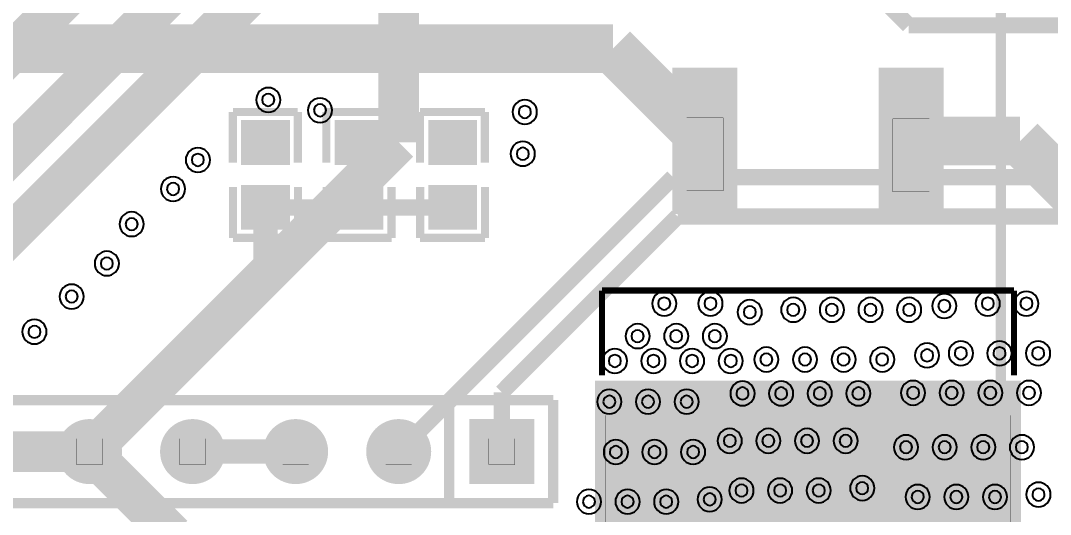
# Model space of a CAD drawing. Header units: millimetres. Extents: x 0 to 134, y -1 to 106.
# Drawn here: x 20.28 to 45.66, y 51.4 to 63.57 of the extents above; entities that cross this region are included whole.
import ezdxf

# ---------------------------------------------------------------- set-up
doc = ezdxf.new("R2010")
doc.units = ezdxf.units.MM
doc.header["$MEASUREMENT"] = 0
for name, color, linetype, true_color in [('Bottom-Layer', 7, 'Continuous', 0x0000ff), ('Bottom-Paste-Mask-Layer', 7, 'Continuous', 0x800000), ('Bottom-Solder-Mask-Layer', 7, 'Continuous', 0xaa00ff), ('Document-Layer', 7, 'Continuous', 0x6464ff), ('Hole-Layer', 7, 'Continuous', 0x222222), ('Multi-Layer', 7, 'Continuous', 0xc0c0c0), ('Pin-Soldering-Layer', 7, 'Continuous', 0xcc9999), ('Top-Layer', 7, 'Continuous', 0xff0000), ('Top-Paste-Mask-Layer', 7, 'Continuous', 0x808080), ('Top-Silkscreen-Layer', 7, 'Continuous', 0xffcc00), ('Top-Solder-Mask-Layer', 7, 'Continuous', 0x800080)]:
    doc.layers.add(name, color=color, linetype=linetype, true_color=true_color)

msp = doc.modelspace()

# ---------------------------------------------------------------- hatches: boundary and pattern name
at = {"layer": 'Bottom-Layer'}
for points in [[(21.22858775717549, 52.95228092456182, 1), (22.72858775717549, 52.95228092456182, 1)], [(23.76859283718568, 52.95228092456182, 1), (25.26859283718568, 52.95228092456182, 1)], [(26.30859791719581, 52.95228092456182, 1), (27.80859791719581, 52.95228092456182, 1)], [(28.848602997206, 52.95228092456182, 1), (30.348602997206, 52.95228092456182, 1)], [(32.88860807721619, 53.70228092456182), (32.88860807721619, 52.202280924561876), (31.388608077216247, 52.202280924561876), (31.388608077216247, 53.70228092456182)]]:
    msp.add_hatch(color=256, dxfattribs=at).paths.add_polyline_path(points)
at = {"layer": 'Bottom-Paste-Mask-Layer'}
for points in [[(21.22858775717549, 52.95228092456182, 1), (22.72858775717549, 52.95228092456182, 1)], [(23.76859283718568, 52.95228092456182, 1), (25.26859283718568, 52.95228092456182, 1)], [(26.30859791719581, 52.95228092456182, 1), (27.80859791719581, 52.95228092456182, 1)], [(28.848602997206, 52.95228092456182, 1), (30.348602997206, 52.95228092456182, 1)], [(32.88860807721619, 53.70228092456182), (32.88860807721619, 52.202280924561876), (31.388608077216247, 52.202280924561876), (31.388608077216247, 53.70228092456182)]]:
    msp.add_hatch(color=256, dxfattribs=at).paths.add_polyline_path(points)
at = {"layer": 'Bottom-Solder-Mask-Layer'}
for points in [[(21.177586995173964, 52.95228092456182, 1), (22.779588519177015, 52.95228092456182, 1)], [(23.717592075184154, 52.95228092456182, 1), (25.319593599187204, 52.95228092456182, 1)], [(26.257597155194286, 52.95228092456182, 1), (27.859598679197337, 52.95228092456182, 1)], [(28.797602235204476, 52.95228092456182, 1), (30.399603759207526, 52.95228092456182, 1)], [(32.939608839217726, 53.753281686563355), (32.939608839217726, 52.15128016256034), (31.33760731521471, 52.15128016256034), (31.33760731521471, 53.753281686563355)]]:
    msp.add_hatch(color=256, dxfattribs=at).paths.add_polyline_path(points)
at = {"layer": 'Hole-Layer'}
for points in [[(21.47858775717549, 52.95228092456182, 1), (22.47858775717549, 52.95228092456182, 1)], [(24.01859283718568, 52.95228092456182, 1), (25.01859283718568, 52.95228092456182, 1)], [(26.55859791719581, 52.95228092456182, 1), (27.55859791719581, 52.95228092456182, 1)], [(29.098602997206, 52.95228092456182, 1), (30.098602997206, 52.95228092456182, 1)], [(31.638608077216134, 52.95228092456182, 1), (32.63860807721613, 52.95228092456182, 1)]]:
    msp.add_hatch(color=256, dxfattribs=at).paths.add_polyline_path(points)
at = {"layer": 'Multi-Layer'}
for points in [[(21.22858775717549, 52.95228092456182, 1), (22.72858775717549, 52.95228092456182, 1)], [(21.22858775717549, 52.95228092456182, 1), (22.72858775717549, 52.95228092456182, 1)], [(21.22858775717549, 52.95228092456182, 1), (22.72858775717549, 52.95228092456182, 1)], [(23.76859283718568, 52.95228092456182, 1), (25.26859283718568, 52.95228092456182, 1)], [(23.76859283718568, 52.95228092456182, 1), (25.26859283718568, 52.95228092456182, 1)], [(23.76859283718568, 52.95228092456182, 1), (25.26859283718568, 52.95228092456182, 1)], [(26.30859791719581, 52.95228092456182, 1), (27.80859791719581, 52.95228092456182, 1)], [(26.30859791719581, 52.95228092456182, 1), (27.80859791719581, 52.95228092456182, 1)], [(26.30859791719581, 52.95228092456182, 1), (27.80859791719581, 52.95228092456182, 1)], [(28.848602997206, 52.95228092456182, 1), (30.348602997206, 52.95228092456182, 1)], [(28.848602997206, 52.95228092456182, 1), (30.348602997206, 52.95228092456182, 1)], [(28.848602997206, 52.95228092456182, 1), (30.348602997206, 52.95228092456182, 1)], [(32.88860807721619, 53.70228092456182), (32.88860807721619, 52.202280924561876), (31.388608077216247, 52.202280924561876), (31.388608077216247, 53.70228092456182)], [(32.88860807721619, 53.70228092456182), (32.88860807721619, 52.202280924561876), (31.388608077216247, 52.202280924561876), (31.388608077216247, 53.70228092456182)], [(32.88860807721619, 53.70228092456182), (32.88860807721619, 52.202280924561876), (31.388608077216247, 52.202280924561876), (31.388608077216247, 53.70228092456182)]]:
    msp.add_hatch(color=256, dxfattribs=at).paths.add_polyline_path(points)
at = {"layer": 'Pin-Soldering-Layer'}
for points in [[(37.59672847345695, 61.17726695453388), (37.59672847345695, 59.377266954533866), (36.696703073406184, 59.377266954533866), (36.696703073406184, 61.17726695453388)], [(42.67673863347727, 61.151866903733776), (42.67673863347727, 59.35186690373382), (41.776713233426506, 59.35186690373382), (41.776713233426506, 61.151866903733776)], [(34.68672085344173, 53.844754889509716), (44.68672085344173, 53.844754889509716), (44.68672085344173, 46.94475488950974), (43.68672085344173, 45.94475488950974), (35.68672085344173, 45.94475488950974), (34.68672085344173, 46.94475488950974)], [(22.2985775971552, 52.63229108458211), (21.658597917195834, 52.63229108458211), (21.658597917195834, 53.272270764541474), (22.2985775971552, 53.272270764541474)], [(24.83858267716539, 52.63229108458211), (24.198602997205967, 52.63229108458211), (24.198602997205967, 53.272270764541474), (24.83858267716539, 53.272270764541474)], [(27.378587757175524, 52.63229108458211), (26.738608077216156, 52.63229108458211), (26.738608077216156, 53.272270764541474), (27.378587757175524, 53.272270764541474)], [(29.918592837185713, 52.63229108458211), (29.27861315722629, 52.63229108458211), (29.27861315722629, 53.272270764541474), (29.918592837185713, 53.272270764541474)], [(32.458597917195846, 52.63229108458211), (31.81861823723648, 52.63229108458211), (31.81861823723648, 53.272270764541474), (32.458597917195846, 53.272270764541474)]]:
    msp.add_hatch(color=256, dxfattribs=at).paths.add_polyline_path(points)
at = {"layer": 'Top-Layer'}
for points in [[(36.396715773431595, 62.35746761493516), (37.89671577343154, 62.35746761493516), (37.89671577343154, 58.8574676149351), (36.396715773431595, 58.8574676149351)], [(41.47672593345192, 62.35746761493516), (42.97672593345186, 62.35746761493516), (42.97672593345186, 58.8574676149351), (41.47672593345192, 58.8574676149351)], [(25.766908813817622, 61.06736093472165), (26.86693421386849, 61.06736093472165), (26.86693421386849, 60.067360934721705), (25.766908813817622, 60.067360934721705)], [(28.072065024129984, 61.06736093472165), (29.17209042418085, 61.06736093472165), (29.17209042418085, 60.067360934721705), (28.072065024129984, 60.067360934721705)], [(30.37722123444246, 61.06736093472176), (31.47724663449327, 61.06736093472176), (31.47724663449327, 60.06736093472182), (30.37722123444246, 60.06736093472182)], [(25.766908813817622, 59.46756413512816), (26.86693421386849, 59.46756413512816), (26.86693421386849, 58.46756413512816), (25.766908813817622, 58.46756413512816)], [(28.072065024129984, 59.46756413512816), (29.17209042418085, 59.46756413512816), (29.17209042418085, 58.46756413512816), (28.072065024129984, 58.46756413512816)], [(30.37722123444246, 59.46756413512816), (31.47724663449327, 59.46756413512816), (31.47724663449327, 58.46756413512816), (30.37722123444246, 58.46756413512816)], [(34.486708153416316, 54.652057404114885), (44.88673355346714, 54.652057404114885), (44.88673355346714, 45.65203200406398), (34.486708153416316, 45.65203200406398)], [(21.22858775717549, 52.95228092456182, 1), (22.72858775717549, 52.95228092456182, 1)], [(23.76859283718568, 52.95228092456182, 1), (25.26859283718568, 52.95228092456182, 1)], [(26.30859791719581, 52.95228092456182, 1), (27.80859791719581, 52.95228092456182, 1)], [(28.848602997206, 52.95228092456182, 1), (30.348602997206, 52.95228092456182, 1)], [(32.88860807721619, 53.70228092456182), (32.88860807721619, 52.202280924561876), (31.388608077216247, 52.202280924561876), (31.388608077216247, 53.70228092456182)]]:
    msp.add_hatch(color=256, dxfattribs=at).paths.add_polyline_path(points)
at = {"layer": 'Top-Paste-Mask-Layer'}
for points in [[(36.396715773431595, 62.35746761493516), (37.89671577343154, 62.35746761493516), (37.89671577343154, 58.8574676149351), (36.396715773431595, 58.8574676149351)], [(41.47672593345192, 62.35746761493516), (42.97672593345186, 62.35746761493516), (42.97672593345186, 58.8574676149351), (41.47672593345192, 58.8574676149351)], [(25.766908813817622, 61.06736093472165), (26.86693421386849, 61.06736093472165), (26.86693421386849, 60.067360934721705), (25.766908813817622, 60.067360934721705)], [(28.072065024129984, 61.06736093472165), (29.17209042418085, 61.06736093472165), (29.17209042418085, 60.067360934721705), (28.072065024129984, 60.067360934721705)], [(30.37722123444246, 61.06736093472176), (31.47724663449327, 61.06736093472176), (31.47724663449327, 60.06736093472182), (30.37722123444246, 60.06736093472182)], [(25.766908813817622, 59.46756413512816), (26.86693421386849, 59.46756413512816), (26.86693421386849, 58.46756413512816), (25.766908813817622, 58.46756413512816)], [(28.072065024129984, 59.46756413512816), (29.17209042418085, 59.46756413512816), (29.17209042418085, 58.46756413512816), (28.072065024129984, 58.46756413512816)], [(30.37722123444246, 59.46756413512816), (31.47724663449327, 59.46756413512816), (31.47724663449327, 58.46756413512816), (30.37722123444246, 58.46756413512816)], [(34.486708153416316, 54.652057404114885), (44.88673355346714, 54.652057404114885), (44.88673355346714, 45.65203200406398), (34.486708153416316, 45.65203200406398)], [(21.22858775717549, 52.95228092456182, 1), (22.72858775717549, 52.95228092456182, 1)], [(23.76859283718568, 52.95228092456182, 1), (25.26859283718568, 52.95228092456182, 1)], [(26.30859791719581, 52.95228092456182, 1), (27.80859791719581, 52.95228092456182, 1)], [(28.848602997206, 52.95228092456182, 1), (30.348602997206, 52.95228092456182, 1)], [(32.88860807721619, 53.70228092456182), (32.88860807721619, 52.202280924561876), (31.388608077216247, 52.202280924561876), (31.388608077216247, 53.70228092456182)]]:
    msp.add_hatch(color=256, dxfattribs=at).paths.add_polyline_path(points)
at = {"layer": 'Top-Solder-Mask-Layer'}
for points in [[(36.34571501143006, 62.40846837693664), (37.947716535433074, 62.40846837693664), (37.947716535433074, 58.806466852933625), (36.34571501143006, 58.806466852933625)], [(41.42572517145038, 62.40846837693664), (43.027726695453396, 62.40846837693664), (43.027726695453396, 58.806466852933625), (41.42572517145038, 58.806466852933625)], [(25.715908051816143, 61.11836169672324), (26.91793497586997, 61.11836169672324), (26.91793497586997, 60.01636017272017), (25.715908051816143, 60.01636017272017)], [(28.021064262128505, 61.11836169672324), (29.22309118618233, 61.11836169672324), (29.22309118618233, 60.01636017272017), (28.021064262128505, 60.01636017272017)], [(30.32622047244098, 61.118361696723355), (31.528247396494805, 61.118361696723355), (31.528247396494805, 60.01636017272028), (30.32622047244098, 60.01636017272028)], [(25.715908051816143, 59.51856489712969), (26.91793497586997, 59.51856489712969), (26.91793497586997, 58.41656337312662), (25.715908051816143, 58.41656337312662)], [(28.021064262128505, 59.51856489712969), (29.22309118618233, 59.51856489712969), (29.22309118618233, 58.41656337312662), (28.021064262128505, 58.41656337312662)], [(30.32622047244098, 59.51856489712969), (31.528247396494805, 59.51856489712969), (31.528247396494805, 58.41656337312662), (30.32622047244098, 58.41656337312662)], [(34.43570739141478, 54.703058166116364), (44.937734315468674, 54.703058166116364), (44.937734315468674, 45.601031242062504), (34.43570739141478, 45.601031242062504)], [(21.177586995173964, 52.95228092456182, 1), (22.779588519177015, 52.95228092456182, 1)], [(23.717592075184154, 52.95228092456182, 1), (25.319593599187204, 52.95228092456182, 1)], [(26.257597155194286, 52.95228092456182, 1), (27.859598679197337, 52.95228092456182, 1)], [(28.797602235204476, 52.95228092456182, 1), (30.399603759207526, 52.95228092456182, 1)], [(32.939608839217726, 53.753281686563355), (32.939608839217726, 52.15128016256034), (31.33760731521471, 52.15128016256034), (31.33760731521471, 53.753281686563355)]]:
    msp.add_hatch(color=256, dxfattribs=at).paths.add_polyline_path(points)

# ---------------------------------------------------------------- linework, layer by layer
at = {"layer": 'Bottom-Layer'}
for points, const_width in [([(29.598602997206, 65.75230886461765), (29.598602997206, 60.572296164592274)], 1.00000254000508), ([(18.70246888493773, 56.96077978155955), (27.05859791719581, 65.31690881381752)], 1.00000254000508), ([(18.164399288798563, 58.38880111760221), (24.51859283718568, 64.74299466598933)], 1.00000254000508), ([(17.04238252476506, 59.76582169164334), (21.97858775717549, 64.70202692405383)], 1.00000254000508), ([(29.598602997206, 60.572296164592274), (21.97858775717549, 52.95228092456182)], 1.00000254000508), ([(29.598602997206, 52.95228092456182), (36.361143002285985, 59.7148209296418)], 0.4), ([(36.361143002285985, 59.7148209296418), (48.76485648971294, 59.7148209296418)], 0.4), ([(32.13860807721613, 54.41074168148333), (36.473672847345654, 58.74580645161291)], 0.4), ([(36.473672847345654, 58.74580645161291), (49.73387096774195, 58.74580645161291)], 0.4), ([(32.13860807721613, 52.95228092456182), (32.13860807721613, 54.41074168148333)], 0.4), ([(19.438582677165357, 52.95228092456182), (21.97858775717549, 52.95228092456182)], 1.00000254000508)]:
    msp.add_lwpolyline(points, dxfattribs=dict(at, const_width=const_width))
at = {"layer": 'Document-Layer', "const_width": 0.30000000000000004}
msp.add_lwpolyline([(42.203611887223815, 62.110642621302475, 1), (42.503840487680975, 62.11064262126058), (42.503840487680975, 62.110642621267914, 1), (42.203611887223815, 62.11064262130981)], format="xyb", dxfattribs=at)
msp.add_lwpolyline([(42.203611887223815, 62.110642621302475, 1), (42.503840487680975, 62.11064262126058), (42.503840487680975, 62.110642621267914, 1), (42.203611887223815, 62.11064262130981)], format="xyb", dxfattribs=at)
at = {"layer": 'Hole-Layer'}
for points in [[(26.23431038862077, 61.61670561343192, 1), (26.534310388620725, 61.61670561340412), (26.534310388620725, 61.61670561339042, 1), (26.23431038862077, 61.61670561341822)], [(27.509329438658938, 61.361701803424296, 1), (27.809329438658835, 61.3617018033965), (27.809329438658835, 61.3617018033828, 1), (27.509329438658938, 61.3617018034106)], [(32.55695707391419, 61.319994920010515, 1), (32.85695707391409, 61.319994919982776), (32.85695707391409, 61.319994919969076, 1), (32.55695707391419, 61.31999491999687)], [(32.50740411480825, 60.29068580139227, 1), (32.80740411480821, 60.290685801364475), (32.80740411480821, 60.29068580135083, 1), (32.50740411480825, 60.29068580137857)], [(24.500284480569007, 60.13768351538772, 1), (24.800284480568905, 60.137683515359925), (24.800284480568905, 60.137683515346225, 1), (24.500284480569007, 60.13768351537402)], [(23.88827533655069, 59.42367284736633, 1), (24.188275336550646, 59.423672847338594), (24.188275336550646, 59.423672847324895, 1), (23.88827533655069, 59.42367284735269)], [(22.86826009652026, 58.55665989334051, 1), (23.168260096520157, 58.55665989331271), (23.168260096520157, 58.55665989329901, 1), (22.86826009652026, 58.55665989332681)], [(22.256250952501944, 57.58764541531161, 1), (22.556250952501898, 57.587645415283816), (22.556250952501898, 57.58764541527012, 1), (22.256250952501944, 57.587645415297914)], [(21.389237998476005, 56.771633223287154, 1), (21.68923799847596, 56.77163322325936), (21.68923799847596, 56.77163322324566, 1), (21.389237998476005, 56.771633223273454)], [(35.993723647447325, 56.59820929643928, 1), (36.29372364744722, 56.59820929641148), (36.29372364744722, 56.59820929639778, 1), (35.993723647447325, 56.59820929642558)], [(37.13274066548132, 56.598211836444364, 1), (37.432740665481276, 56.59821183641657), (37.432740665481276, 56.59821183640287, 1), (37.13274066548132, 56.598211836430664)], [(42.89503937007879, 56.5405943612094, 1), (43.195039370078746, 56.540594361181604), (43.195039370078746, 56.540594361167905, 1), (42.89503937007879, 56.5405943611957)], [(43.96684023368044, 56.598211836444364, 1), (44.2668402336804, 56.59821183641657), (44.2668402336804, 56.59821183640287, 1), (43.96684023368044, 56.598211836430664)], [(44.918856997714045, 56.598211836444364, 1), (45.218856997714, 56.59821183641657), (45.218856997714, 56.59821183640287, 1), (44.918856997714045, 56.598211836430664)], [(38.10096774193556, 56.38759207520485, 1), (38.40096774193546, 56.387592075177054), (38.40096774193546, 56.38759207516341, 1), (38.10096774193556, 56.38759207519115)], [(39.1727711455423, 56.445209550439756, 1), (39.472771145542254, 56.44520955041196), (39.472771145542254, 56.44520955039826, 1), (39.1727711455423, 56.44520955042606)], [(40.124782829565675, 56.445209550439756, 1), (40.42478282956557, 56.44520955041196), (40.42478282956557, 56.44520955039826, 1), (40.124782829565675, 56.44520955042606)], [(41.076799593599276, 56.445209550439756, 1), (41.37679959359917, 56.44520955041196), (41.37679959359917, 56.44520955039826, 1), (41.076799593599276, 56.44520955042606)], [(42.02881381762768, 56.445209550439756, 1), (42.32881381762763, 56.44520955041196), (42.32881381762763, 56.44520955039826, 1), (42.02881381762768, 56.44520955042606)], [(20.47122428244859, 55.904620269261216, 1), (20.771224282448543, 55.904620269233476), (20.771224282448543, 55.90462026921978, 1), (20.47122428244859, 55.904620269247516)], [(35.33687071374146, 55.79711963425996, 1), (35.636870713741416, 55.79711963423216), (35.636870713741416, 55.79711963421846, 1), (35.33687071374146, 55.79711963424626)], [(36.288884937769865, 55.79711963425996, 1), (36.58888493776982, 55.79711963423216), (36.58888493776982, 55.79711963421846, 1), (36.288884937769865, 55.79711963424626)], [(37.24089916179838, 55.79711963425996, 1), (37.540899161798336, 55.79711963423216), (37.540899161798336, 55.79711963421846, 1), (37.24089916179838, 55.79711963424626)], [(34.77586233172468, 55.1851104902417, 1), (35.075862331724636, 55.1851104902139), (35.075862331724636, 55.1851104902002, 1), (34.77586233172468, 55.185110490228)], [(35.72787655575314, 55.1851104902417, 1), (36.027876555753096, 55.1851104902139), (36.027876555753096, 55.1851104902002, 1), (35.72787655575314, 55.185110490228)], [(36.6798907797816, 55.1851104902417, 1), (36.9798907797815, 55.1851104902139), (36.9798907797815, 55.1851104902002, 1), (36.6798907797816, 55.185110490228)], [(37.63190500381006, 55.1851104902417, 1), (37.931905003810016, 55.1851104902139), (37.931905003810016, 55.1851104902002, 1), (37.63190500381006, 55.185110490228)], [(38.50976123952245, 55.22118872239815, 1), (38.8097612395224, 55.22118872237036), (38.8097612395224, 55.22118872235666, 1), (38.50976123952245, 55.221188722384454)], [(39.46177546355102, 55.22118872239815, 1), (39.76177546355092, 55.22118872237036), (39.76177546355092, 55.22118872235666, 1), (39.46177546355102, 55.221188722384454)], [(40.41378968757937, 55.22118872239815, 1), (40.71378968757932, 55.22118872237036), (40.71378968757932, 55.22118872235666, 1), (40.41378968757937, 55.221188722384454)], [(41.36580391160783, 55.22118872239815, 1), (41.66580391160778, 55.22118872237036), (41.66580391160778, 55.22118872235666, 1), (41.36580391160783, 55.221188722384454)], [(42.47082042164084, 55.32319278640631, 1), (42.770820421640735, 55.32319278637851), (42.770820421640735, 55.32319278636487, 1), (42.47082042164084, 55.32319278639261)], [(43.30383286766579, 55.37419354840773, 1), (43.603832867665744, 55.37419354837999), (43.603832867665744, 55.37419354836629, 1), (43.30383286766579, 55.37419354839409)], [(44.255847091694136, 55.37419354840773, 1), (44.55584709169409, 55.37419354837999), (44.55584709169409, 55.37419354836629, 1), (44.255847091694136, 55.37419354839409)], [(45.20786131572265, 55.37419354840773, 1), (45.50786131572261, 55.37419354837999), (45.50786131572261, 55.37419354836629, 1), (45.20786131572265, 55.37419354839409)], [(34.64143510287022, 54.18149606301273, 1), (34.94143510287017, 54.18149606298499), (34.94143510287017, 54.18149606297129, 1), (34.64143510287022, 54.18149606299909)], [(35.59344932689868, 54.18149606301273, 1), (35.89344932689863, 54.18149606298499), (35.89344932689863, 54.18149606297129, 1), (35.59344932689868, 54.18149606299909)], [(36.54546355092708, 54.18149606301273, 1), (36.845463550927036, 54.18149606298499), (36.845463550927036, 54.18149606297129, 1), (36.54546355092708, 54.18149606299909)], [(37.922484124968264, 54.38549911101893, 1), (38.22248412496822, 54.38549911099119), (38.22248412496822, 54.38549911097749, 1), (37.922484124968264, 54.38549911100523)], [(38.874498348996724, 54.38549911101893, 1), (39.17449834899668, 54.38549911099119), (39.17449834899668, 54.38549911097749, 1), (38.874498348996724, 54.38549911100523)], [(39.82651257302524, 54.38549911101893, 1), (40.12651257302514, 54.38549911099119), (40.12651257302514, 54.38549911097749, 1), (39.82651257302524, 54.38549911100523)], [(40.778526797053644, 54.38549911101893, 1), (41.0785267970536, 54.38549911099119), (41.0785267970536, 54.38549911097749, 1), (40.778526797053644, 54.38549911100523)], [(42.12558039116084, 54.398905257831245, 1), (42.42558039116079, 54.39890525780345), (42.42558039116079, 54.39890525778975, 1), (42.12558039116084, 54.398905257817546)], [(43.0775946151893, 54.398905257831245, 1), (43.37759461518925, 54.39890525780345), (43.37759461518925, 54.39890525778975, 1), (43.0775946151893, 54.398905257817546)], [(44.029608839217644, 54.398905257831245, 1), (44.3296088392176, 54.39890525780345), (44.3296088392176, 54.39890525778975, 1), (44.029608839217644, 54.398905257817546)], [(44.98162306324616, 54.398905257831245, 1), (45.281623063246116, 54.39890525780345), (45.281623063246116, 54.39890525778975, 1), (44.98162306324616, 54.398905257817546)], [(37.60785623571252, 53.2173685547578, 1), (37.90785623571247, 53.21736855473), (37.90785623571247, 53.21736855471636, 1), (37.60785623571252, 53.2173685547441)], [(38.55987045974092, 53.2173685547578, 1), (38.859870459740876, 53.21736855473), (38.859870459740876, 53.21736855471636, 1), (38.55987045974092, 53.2173685547441)], [(39.51188468376938, 53.2173685547578, 1), (39.811884683769335, 53.21736855473), (39.811884683769335, 53.21736855471636, 1), (39.51188468376938, 53.2173685547441)], [(40.4638989077979, 53.2173685547578, 1), (40.763898907797795, 53.21736855473), (40.763898907797795, 53.21736855471636, 1), (40.4638989077979, 53.2173685547441)], [(34.80081026162054, 52.942054864130455, 1), (35.100810261620495, 52.942054864102715), (35.100810261620495, 52.942054864089016, 1), (34.80081026162054, 52.942054864116756)], [(35.752824485649, 52.942054864130455, 1), (36.052824485648955, 52.942054864102715), (36.052824485648955, 52.942054864089016, 1), (35.752824485649, 52.942054864116756)], [(36.70483870967746, 52.942054864130455, 1), (37.004838709677415, 52.942054864102715), (37.004838709677415, 52.942054864089016, 1), (36.70483870967746, 52.942054864116756)], [(41.95154432308868, 53.05947929897934, 1), (42.25154432308864, 53.059479298951544), (42.25154432308864, 53.059479298937845, 1), (41.95154432308868, 53.05947929896564)], [(42.90355854711714, 53.05947929897934, 1), (43.2035585471171, 53.059479298951544), (43.2035585471171, 53.059479298937845, 1), (42.90355854711714, 53.05947929896564)], [(43.855572771145546, 53.05947929897934, 1), (44.1555727711455, 53.059479298951544), (44.1555727711455, 53.059479298937845, 1), (43.855572771145546, 53.05947929896564)], [(44.807586995174006, 53.05947929897934, 1), (45.10758699517396, 53.059479298951544), (45.10758699517396, 53.059479298937845, 1), (44.807586995174006, 53.05947929896564)], [(37.896860553721126, 51.99335026672128, 1), (38.19686055372108, 51.99335026669348), (38.19686055372108, 51.99335026667978, 1), (37.896860553721126, 51.99335026670758)], [(38.84887477774964, 51.99335026672128, 1), (39.14887477774954, 51.99335026669348), (39.14887477774954, 51.99335026667978, 1), (38.84887477774964, 51.99335026670758)], [(39.80088900177799, 51.99335026672128, 1), (40.10088900177789, 51.99335026669348), (40.10088900177789, 51.99335026667978, 1), (39.80088900177799, 51.99335026670758)], [(40.87269240538484, 52.05096774195613, 1), (41.172692405384794, 52.05096774192833), (41.172692405384794, 52.05096774191463, 1), (40.87269240538484, 52.05096774194243)], [(45.216380492761004, 51.89307848617767, 1), (45.51638049276096, 51.89307848614993), (45.51638049276096, 51.89307848613623, 1), (45.216380492761004, 51.89307848616397)], [(34.137800355600746, 51.71803657609388, 1), (34.4378003556007, 51.71803657606608), (34.4378003556007, 51.718036576052384, 1), (34.137800355600746, 51.71803657608018)], [(35.089814579629206, 51.71803657609388, 1), (35.38981457962916, 51.71803657606608), (35.38981457962916, 51.718036576052384, 1), (35.089814579629206, 51.71803657608018)], [(36.04182880365761, 51.71803657609388, 1), (36.34182880365756, 51.71803657606608), (36.34182880365756, 51.718036576052384, 1), (36.04182880365761, 51.71803657608018)], [(37.11363220726446, 51.77565405132884, 1), (37.41363220726441, 51.775654051301046), (37.41363220726441, 51.77565405128735, 1), (37.11363220726446, 51.77565405131514)], [(42.24054864109729, 51.83546101094271, 1), (42.540548641097246, 51.83546101091497), (42.540548641097246, 51.83546101090127, 1), (42.24054864109729, 51.83546101092901)], [(43.19256286512575, 51.83546101094271, 1), (43.492562865125706, 51.83546101091497), (43.492562865125706, 51.83546101090127, 1), (43.19256286512575, 51.83546101092901)], [(44.14457708915421, 51.83546101094271, 1), (44.444577089154166, 51.83546101091497), (44.444577089154166, 51.83546101090127, 1), (44.14457708915421, 51.83546101092901)]]:
    msp.add_lwpolyline(points, format="xyb", dxfattribs=at)
at = {"layer": 'Multi-Layer'}
for points in [[(26.084310388620736, 61.61670561341117, 1), (26.68431038862076, 61.61670561341117, 1)], [(27.359329438658904, 61.36170180340355, 1), (27.95932943865887, 61.36170180340355, 1)], [(32.40695707391416, 61.319994919989824, 1), (33.00695707391412, 61.319994919989824, 1)], [(24.350284480568973, 60.13768351536697, 1), (24.95028448056894, 60.13768351536697, 1)], [(32.35740411480822, 60.290685801371524, 1), (32.95740411480824, 60.290685801371524, 1)], [(23.738275336550657, 59.42367284734564, 1), (24.33827533655068, 59.42367284734564, 1)], [(22.718260096520225, 58.55665989331976, 1), (23.31826009652019, 58.55665989331976, 1)], [(22.10625095250191, 57.587645415290865, 1), (22.706250952501932, 57.587645415290865, 1)], [(21.23923799847597, 56.771633223266406, 1), (21.839237998475994, 56.771633223266406, 1)], [(35.84372364744729, 56.59820929641853, 1), (36.44372364744726, 56.59820929641853, 1)], [(36.982740665481344, 56.598211836423616, 1), (37.58274066548131, 56.598211836423616, 1)], [(43.81684023368041, 56.598211836423616, 1), (44.41684023368043, 56.598211836423616, 1)], [(44.76885699771401, 56.598211836423616, 1), (45.36885699771403, 56.598211836423616, 1)], [(37.95096774193553, 56.3875920751841, 1), (38.550967741935494, 56.3875920751841, 1)], [(39.022771145542265, 56.44520955041901, 1), (39.62277114554229, 56.44520955041901, 1)], [(39.97478282956564, 56.44520955041901, 1), (40.574782829565606, 56.44520955041901, 1)], [(40.92679959359924, 56.44520955041901, 1), (41.52679959359921, 56.44520955041901, 1)], [(41.878813817627645, 56.44520955041901, 1), (42.47881381762761, 56.44520955041901, 1)], [(42.74503937007876, 56.54059436118865, 1), (43.34503937007878, 56.54059436118865, 1)], [(20.321224282448554, 55.90462026924047, 1), (20.921224282448577, 55.90462026924047, 1)], [(35.18687071374143, 55.79711963423921, 1), (35.78687071374145, 55.79711963423921, 1)], [(36.13888493776983, 55.79711963423921, 1), (36.73888493776985, 55.79711963423921, 1)], [(37.09089916179835, 55.79711963423921, 1), (37.69089916179837, 55.79711963423921, 1)], [(42.3208204216408, 55.32319278638556, 1), (42.92082042164077, 55.32319278638556, 1)], [(43.153832867665756, 55.37419354838704, 1), (43.75383286766578, 55.37419354838704, 1)], [(44.1058470916941, 55.37419354838704, 1), (44.705847091694125, 55.37419354838704, 1)], [(45.05786131572262, 55.37419354838704, 1), (45.65786131572264, 55.37419354838704, 1)], [(34.62586233172465, 55.18511049022095, 1), (35.22586233172467, 55.18511049022095, 1)], [(35.577876555753164, 55.18511049022095, 1), (36.17787655575313, 55.18511049022095, 1)], [(36.52989077978157, 55.18511049022095, 1), (37.12989077978153, 55.18511049022095, 1)], [(37.48190500381003, 55.18511049022095, 1), (38.08190500380999, 55.18511049022095, 1)], [(38.35976123952241, 55.221188722377406, 1), (38.959761239522436, 55.221188722377406, 1)], [(39.31177546355099, 55.221188722377406, 1), (39.91177546355095, 55.221188722377406, 1)], [(40.26378968757933, 55.221188722377406, 1), (40.8637896875793, 55.221188722377406, 1)], [(41.21580391160779, 55.221188722377406, 1), (41.815803911607816, 55.221188722377406, 1)], [(37.77248412496823, 54.38549911099824, 1), (38.37248412496825, 54.38549911099824, 1)], [(38.72449834899669, 54.38549911099824, 1), (39.32449834899671, 54.38549911099824, 1)], [(39.67651257302521, 54.38549911099824, 1), (40.27651257302517, 54.38549911099824, 1)], [(40.62852679705361, 54.38549911099824, 1), (41.228526797053576, 54.38549911099824, 1)], [(41.975580391160804, 54.3989052578105, 1), (42.57558039116083, 54.3989052578105, 1)], [(42.927594615189264, 54.3989052578105, 1), (43.52759461518929, 54.3989052578105, 1)], [(43.87960883921761, 54.3989052578105, 1), (44.47960883921763, 54.3989052578105, 1)], [(44.831623063246184, 54.3989052578105, 1), (45.43162306324615, 54.3989052578105, 1)], [(34.491435102870184, 54.18149606299204, 1), (35.09143510287021, 54.18149606299204, 1)], [(35.443449326898644, 54.18149606299204, 1), (36.04344932689867, 54.18149606299204, 1)], [(36.39546355092705, 54.18149606299204, 1), (36.99546355092707, 54.18149606299204, 1)], [(37.457856235712484, 53.21736855473705, 1), (38.05785623571251, 53.21736855473705, 1)], [(38.40987045974089, 53.21736855473705, 1), (39.00987045974091, 53.21736855473705, 1)], [(39.36188468376935, 53.21736855473705, 1), (39.96188468376937, 53.21736855473705, 1)], [(40.313898907797864, 53.21736855473705, 1), (40.91389890779783, 53.21736855473705, 1)], [(41.80154432308865, 53.05947929895859, 1), (42.40154432308867, 53.05947929895859, 1)], [(42.75355854711711, 53.05947929895859, 1), (43.35355854711713, 53.05947929895859, 1)], [(43.70557277114551, 53.05947929895859, 1), (44.305572771145535, 53.05947929895859, 1)], [(44.65758699517397, 53.05947929895859, 1), (45.257586995173995, 53.05947929895859, 1)], [(34.65081026162051, 52.94205486410971, 1), (35.25081026162053, 52.94205486410971, 1)], [(35.602824485648966, 52.94205486410971, 1), (36.20282448564899, 52.94205486410971, 1)], [(36.554838709677426, 52.94205486410971, 1), (37.15483870967745, 52.94205486410971, 1)], [(37.74686055372109, 51.99335026670053, 1), (38.346860553721115, 51.99335026670053, 1)], [(38.69887477774961, 51.99335026670053, 1), (39.298874777749575, 51.99335026670053, 1)], [(39.650889001777955, 51.99335026670053, 1), (40.25088900177792, 51.99335026670053, 1)], [(40.72269240538486, 52.05096774193538, 1), (41.32269240538483, 52.05096774193538, 1)], [(36.963632207264425, 51.775654051308095, 1), (37.56363220726445, 51.775654051308095, 1)], [(42.09054864109726, 51.83546101092202, 1), (42.69054864109728, 51.83546101092202, 1)], [(43.04256286512572, 51.83546101092202, 1), (43.64256286512574, 51.83546101092202, 1)], [(43.99457708915418, 51.83546101092202, 1), (44.5945770891542, 51.83546101092202, 1)], [(45.06638049276097, 51.893078486156924, 1), (45.66638049276099, 51.893078486156924, 1)], [(33.98780035560071, 51.71803657607313, 1), (34.587800355600734, 51.71803657607313, 1)], [(34.93981457962917, 51.71803657607313, 1), (35.539814579629194, 51.71803657607313, 1)], [(35.891828803657575, 51.71803657607313, 1), (36.4918288036576, 51.71803657607313, 1)]]:
    msp.add_lwpolyline(points, format="xyb", close=True, dxfattribs=at)
at = {"layer": 'Pin-Soldering-Layer', "const_width": 0.005080010160020321}
for points in [[(37.59672847345695, 61.17726695453388), (37.59672847345695, 59.377266954533866), (36.696703073406184, 59.377266954533866), (36.696703073406184, 61.17726695453388)], [(42.67673863347727, 61.151866903733776), (42.67673863347727, 59.35186690373382), (41.776713233426506, 59.35186690373382), (41.776713233426506, 61.151866903733776)], [(34.68672085344173, 53.844754889509716), (44.68672085344173, 53.844754889509716), (44.68672085344173, 46.94475488950974), (43.68672085344173, 45.94475488950974), (35.68672085344173, 45.94475488950974), (34.68672085344173, 46.94475488950974)], [(22.2985775971552, 52.63229108458211), (21.658597917195834, 52.63229108458211), (21.658597917195834, 53.272270764541474), (22.2985775971552, 53.272270764541474)], [(24.83858267716539, 52.63229108458211), (24.198602997205967, 52.63229108458211), (24.198602997205967, 53.272270764541474), (24.83858267716539, 53.272270764541474)], [(27.378587757175524, 52.63229108458211), (26.738608077216156, 52.63229108458211), (26.738608077216156, 53.272270764541474), (27.378587757175524, 53.272270764541474)], [(29.918592837185713, 52.63229108458211), (29.27861315722629, 52.63229108458211), (29.27861315722629, 53.272270764541474), (29.918592837185713, 53.272270764541474)], [(32.458597917195846, 52.63229108458211), (31.81861823723648, 52.63229108458211), (31.81861823723648, 53.272270764541474), (32.458597917195846, 53.272270764541474)]]:
    msp.add_lwpolyline(points, close=True, dxfattribs=at)
at = {"layer": 'Top-Layer'}
for points, const_width in [([(36.6776758953518, 68.94595885191768), (42.169154178308304, 63.45448056896112)], 0.4), ([(34.877315214630414, 62.876868173736284), (17.807393954787926, 62.876868173736284)], 1.2000025400050804), ([(37.14671577343154, 60.607467614935274), (34.877315214630414, 62.876868173736284)], 1.2000025400050804), ([(42.169154178308304, 63.45448056896112), (100.9858877317755, 63.45448056896112)], 0.4), ([(42.22672593345192, 60.607467614935274), (44.914165608331245, 60.607467614935274)], 1.2000025400050804), ([(44.914165608331245, 60.607467614935274), (49.121861823723634, 56.399771399542715)], 1.2000025400050804), ([(26.316921513843056, 58.967564135128214), (26.316921513843056, 57.29061468122933)], 0.6000000000000001), ([(26.316921513843056, 58.967564135128214), (28.622077724155417, 58.967564135128214)], 0.4), ([(28.622077724155417, 58.967564135128214), (30.927233934467893, 58.967564135128214)], 0.4), ([(26.316921513843056, 57.29061468122933), (21.97858775717549, 52.95228092456182)], 0.6000000000000001), ([(24.039179578359153, 50.89168910337821), (21.97858775717549, 52.95228092456182)], 1.00000254000508), ([(24.51859283718568, 52.95228092456182), (27.05859791719581, 52.95228092456182)], 0.6000000000000001)]:
    msp.add_lwpolyline(points, dxfattribs=dict(at, const_width=const_width))
at = {"layer": 'Top-Silkscreen-Layer', "const_width": 0.25400050800101603}
msp.add_lwpolyline([(101.69246888493785, 24.617348234696465, -0.414), (97.79870459740926, 20.723583947167867), (48.097980695961326, 20.723583947167867, -0.102), (48.047698755397505, 20.73392684785364), (48.047698755397505, 20.733929387858723, -0.374), (44.4460121920244, 24.361435102870132), (44.44600965201926, 24.361435102870132, -0.092), (44.43759207518417, 24.406972313944607), (44.43759207518417, 95.08473710947413, -0.414), (48.33135636271277, 98.97850139700273, -0.02), (48.35198120396234, 98.97850139700273), (98.08528067056136, 98.97850139700273, -0.125), (98.1462560325121, 98.96295910591812, -0.369), (101.68377698755393, 95.3447574295148), (101.68377952755907, 95.3447574295148, -0.093), (101.6924688849378, 95.29851409702815), (101.6924688849378, 24.617348234696465)], format="xyb", dxfattribs=at)
at = {"layer": 'Top-Silkscreen-Layer'}
for points, const_width in [([(25.511790703581482, 61.31811023622038), (27.111841503683024, 61.31811023622038)], 0.2), ([(25.511790703581482, 60.06814833629659), (25.511790703581482, 61.31811023622038)], 0.2), ([(25.511790703581482, 61.31811023622038), (27.111841503683024, 61.31811023622038)], 0.2), ([(25.511790703581482, 60.06814833629659), (25.511790703581482, 61.31811023622038)], 0.2), ([(27.111841503683024, 60.06814833629659), (27.111841503683024, 61.31811023622038)], 0.2), ([(27.111841503683024, 60.06814833629659), (27.111841503683024, 61.31811023622038)], 0.2), ([(27.816946913893787, 61.31811023622038), (29.416997713995386, 61.31811023622038)], 0.2), ([(27.816946913893787, 60.06814833629659), (27.816946913893787, 61.31811023622038)], 0.2), ([(27.816946913893787, 61.31811023622038), (29.416997713995386, 61.31811023622038)], 0.2), ([(27.816946913893787, 60.06814833629659), (27.816946913893787, 61.31811023622038)], 0.2), ([(29.416997713995386, 60.06814833629659), (29.416997713995386, 61.31811023622038)], 0.2), ([(29.416997713995386, 60.06814833629659), (29.416997713995386, 61.31811023622038)], 0.2), ([(30.122103124206262, 61.31811023622038), (31.72215392430786, 61.31811023622038)], 0.2), ([(30.122103124206262, 60.06814833629659), (30.122103124206262, 61.31811023622038)], 0.2), ([(30.122103124206262, 61.31811023622038), (31.72215392430786, 61.31811023622038)], 0.2), ([(30.122103124206262, 60.06814833629659), (30.122103124206262, 61.31811023622038)], 0.2), ([(31.72215392430786, 60.06814833629659), (31.72215392430786, 61.31811023622038)], 0.2), ([(31.72215392430786, 60.06814833629659), (31.72215392430786, 61.31811023622038)], 0.2), ([(25.516896113792257, 58.21752603505195), (25.516896113792257, 59.46756413512816)], 0.2), ([(25.516896113792257, 58.21752603505195), (25.516896113792257, 59.46756413512816)], 0.2), ([(27.116946913893855, 58.21752603505195), (27.116946913893855, 59.46756413512816)], 0.2), ([(27.116946913893855, 58.21752603505195), (27.116946913893855, 59.46756413512816)], 0.2), ([(27.822052324104618, 58.21752603505195), (27.822052324104618, 59.46756413512816)], 0.2), ([(27.822052324104618, 58.21752603505195), (27.822052324104618, 59.46756413512816)], 0.2), ([(29.422103124206217, 58.21752603505195), (29.422103124206217, 59.46756413512816)], 0.2), ([(29.422103124206217, 58.21752603505195), (29.422103124206217, 59.46756413512816)], 0.2), ([(30.127208534417093, 58.21752603505195), (30.127208534417093, 59.46756413512816)], 0.2), ([(30.127208534417093, 58.21752603505195), (30.127208534417093, 59.46756413512816)], 0.2), ([(31.727259334518635, 58.21752603505195), (31.727259334518635, 59.46756413512816)], 0.2), ([(31.727259334518635, 58.21752603505195), (31.727259334518635, 59.46756413512816)], 0.2), ([(25.516896113792257, 58.21752603505195), (27.116946913893855, 58.21752603505195)], 0.2), ([(25.516896113792257, 58.21752603505195), (27.116946913893855, 58.21752603505195)], 0.2), ([(27.822052324104618, 58.21752603505195), (29.422103124206217, 58.21752603505195)], 0.2), ([(27.822052324104618, 58.21752603505195), (29.422103124206217, 58.21752603505195)], 0.2), ([(30.127208534417093, 58.21752603505195), (31.727259334518635, 58.21752603505195)], 0.2), ([(30.127208534417093, 58.21752603505195), (31.727259334518635, 58.21752603505195)], 0.2), ([(44.76292100584203, 56.92095504191008), (34.61052070104142, 56.92095504191008)], 0.15240030480060962), ([(44.76292100584203, 56.92095504191008), (34.61052070104142, 56.92095504191008)], 0.15240030480060962), ([(34.61052070104142, 56.92095504191008), (34.61052070104142, 54.83218186436369)], 0.15199390398780802), ([(34.61052070104142, 56.92095504191008), (34.61052070104142, 54.83218186436369)], 0.15199390398780802), ([(44.76292100584203, 56.92095504191008), (44.76292100584203, 54.83218186436369)], 0.15199390398780802), ([(44.76292100584203, 56.92095504191008), (44.76292100584203, 54.83218186436369)], 0.15199390398780802), ([(13.088595377190757, 54.222283464566885), (33.40858521717047, 54.222283464566885)], 0.25400050800101603), ([(13.088595377190757, 54.222283464566885), (33.40858521717047, 54.222283464566885)], 0.25400050800101603), ([(30.845085090170187, 51.682278384556696), (30.845085090170187, 54.222283464566885)], 0.25400050800101603), ([(30.845085090170187, 51.682278384556696), (30.845085090170187, 54.222283464566885)], 0.25400050800101603), ([(33.40858521717047, 54.222283464566885), (33.40858521717047, 51.682278384556696)], 0.25400050800101603), ([(33.40858521717047, 54.222283464566885), (33.40858521717047, 51.682278384556696)], 0.25400050800101603), ([(33.40858521717047, 51.682278384556696), (13.088595377190757, 51.682278384556696)], 0.25400050800101603), ([(33.40858521717047, 51.682278384556696), (13.088595377190757, 51.682278384556696)], 0.25400050800101603)]:
    msp.add_lwpolyline(points, dxfattribs=dict(at, const_width=const_width))

doc.saveas('drawing.dxf')
